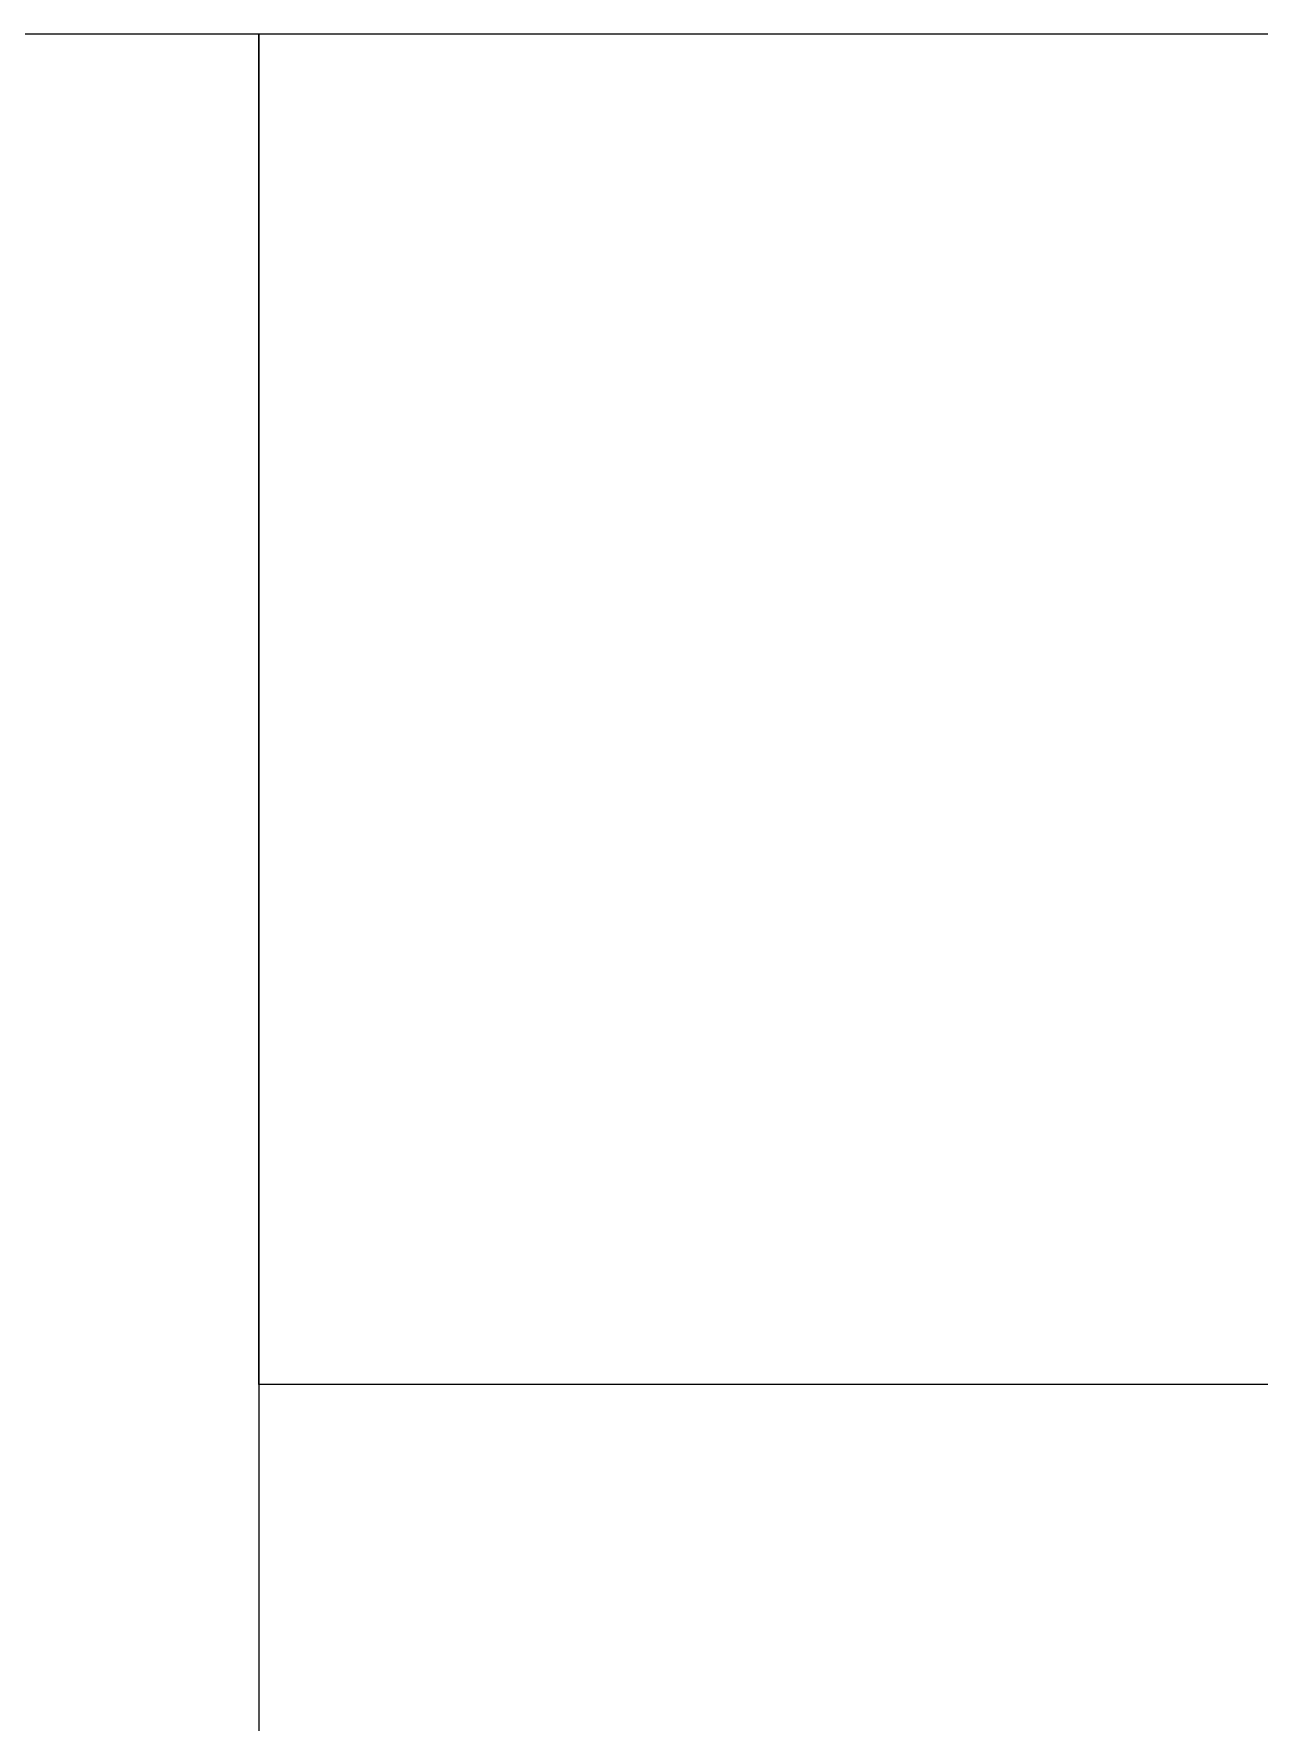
# Model space of a CAD drawing. Extents: x -3102990 to -851544, y -5293060 to -2540151.
# Drawn here: x -2355905 to -2351353, y -2637176 to -2630902 of the extents above; entities that cross this region are included whole.
import ezdxf

# ---------------------------------------------------------------- set-up
doc = ezdxf.new("R2010")
doc.units = 0
doc.header["$LTSCALE"] = 1000
doc.layers.get('0').update_dxf_attribs({"linetype": 'CONTINUOUS'})
doc.layers.add('BEAM_CON', color=4, linetype='CONTINUOUS')
doc.layers.add('PUB_TITLE', color=4, linetype='CONTINUOUS')
doc.layers.add('yichutu', color=7, linetype='CONTINUOUS', true_color=0xffffff, plot=False)

# ---------------------------------------------------------------- blocks, each defined once
blk = doc.blocks.new('A$C18BE6784')
at = {"layer": 'PUB_TITLE'}
blk.add_lwpolyline([(0, 0), (0, 42000), (89100, 42000), (89100, 0)], close=True, dxfattribs=at)
blk = doc.blocks.new('yct-891-420-89100-42000-100-2004.0')
at = {"layer": 'yichutu', "color": 7, "true_color": 0xffffff}
blk.add_lwpolyline([(0, 0), (0, 42000), (89100, 42000), (89100, 0)], close=True, dxfattribs=at)

msp = doc.modelspace()

# ---------------------------------------------------------------- linework, layer by layer
at = {"layer": 'BEAM_CON', "lineweight": 5, "ltscale": 1.5}
msp.add_lwpolyline([(-2355069.84, -2630902.4), (-2347635.85, -2630902.4), (-2347635.85, -2635920.73), (-2355069.84, -2635920.73)], close=True, dxfattribs=at)

# ---------------------------------------------------------------- block references
at = {"ltscale": 1.5}
msp.add_blockref('A$C18BE6784', (-2444169.83, -2672902.4), dxfattribs=at)
at = {"layer": 'yichutu'}
msp.add_blockref('yct-891-420-89100-42000-100-2004.0', (-2444169.84, -2672902.4), dxfattribs=at)

doc.saveas('drawing.dxf')
